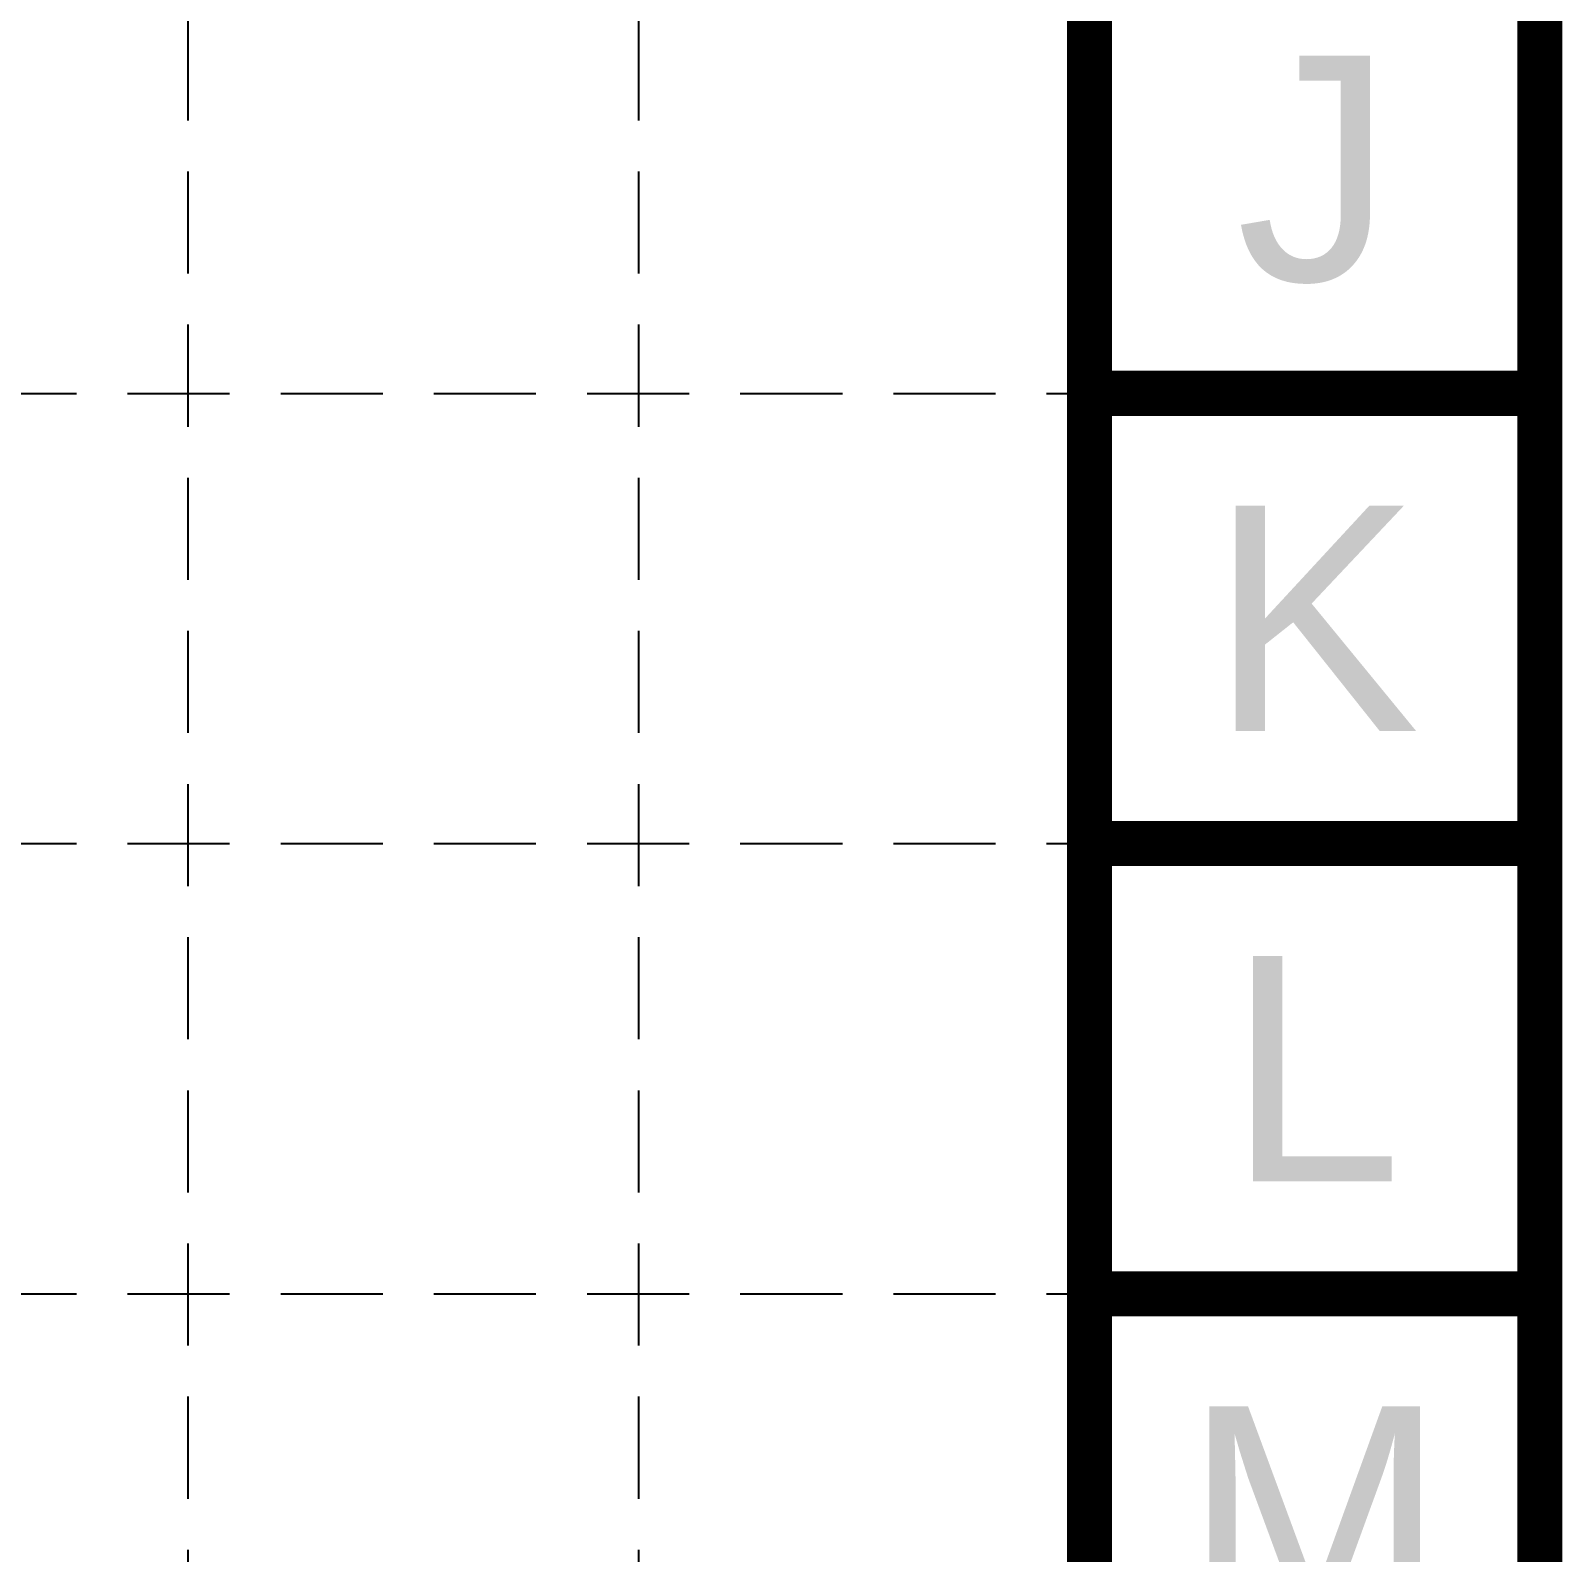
# Model space of a CAD drawing. Header units: inches. Extents: x 7994 to 10114, y 11164 to 12491.
# Drawn here: x 10001.7 to 10114.2, y 12039.9 to 12151.7 of the extents above; entities that cross this region are included whole.
import ezdxf
from ezdxf.enums import TextEntityAlignment as Align

# ---------------------------------------------------------------- set-up
doc = ezdxf.new("R2010")
doc.units = ezdxf.units.IN
doc.header["$MEASUREMENT"] = 0
doc.linetypes.add('HIDDEN', pattern=[0.375, 0.25, -0.125])
doc.layers.add('BASE', color=7, linetype='Continuous')
doc.layers.add('GRID', color=254, linetype='HIDDEN')
doc.styles.get("Standard").update_dxf_attribs({"font": 'ARIAL.TTF'})

msp = doc.modelspace()

# ---------------------------------------------------------------- linework, layer by layer
at = {"layer": 'BASE', "color": 9}
msp.add_line((10079.47, 12455.77), (10079.47, 11198.92), dxfattribs=at)
at = {"layer": 'BASE', "const_width": 3.31}
for points in [[(7995.74, 11165.85), (10112.54, 11165.85), (10112.54, 12488.85), (7995.74, 12488.85)], [(8028.82, 11198.92), (10079.47, 11198.92), (10079.47, 12455.77), (8028.82, 12455.77)]]:
    msp.add_lwpolyline(points, close=True, dxfattribs=at)
for points in [[(10112.54, 12125.02), (10079.47, 12125.02)], [(10112.54, 12091.95), (10079.47, 12091.95)], [(10112.54, 12058.87), (10079.47, 12058.87)]]:
    msp.add_lwpolyline(points, dxfattribs=at)
at = {"layer": 'GRID', "color": 253, "linetype": 'HIDDEN', "ltscale": 30}
for p, q in [((10013.26, 12456.32), (10013.26, 11298)), ((10046.34, 12456.32), (10046.34, 11298)), ((8028.82, 12125.02), (10079.47, 12125.02)), ((8028.82, 12091.95), (10079.47, 12091.95)), ((8028.82, 12058.87), (10079.47, 12058.87))]:
    msp.add_line(p, q, dxfattribs=at)

# ---------------------------------------------------------------- texts
at = {"layer": 'BASE'}
for s, p in [('J', (10096.01, 12141.56)), ('K', (10096.01, 12108.49)), ('L', (10096.01, 12075.41)), ('M', (10096.01, 12042.34))]:
    msp.add_text(s, height=16.54, dxfattribs=at).set_placement(p, align=Align.MIDDLE_CENTER)

doc.saveas('drawing.dxf')
